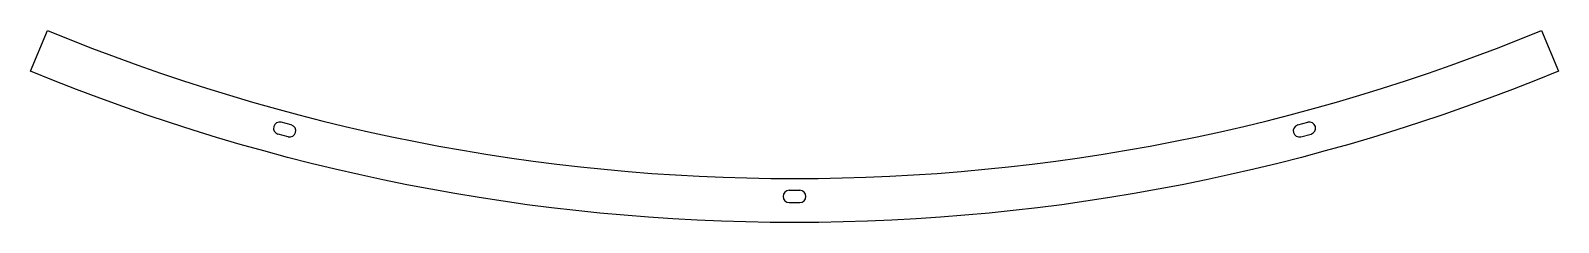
# Model space of a CAD drawing. Header units: millimetres. Extents: x 3434 to 5182, y 1197 to 1418.
import ezdxf

# ---------------------------------------------------------------- set-up
doc = ezdxf.new("R2010")
doc.units = ezdxf.units.MM

msp = doc.modelspace()

# ---------------------------------------------------------------- linework, layer by layer
for p, q in [((3732.4, 1309.1), (3720.8, 1312.2)), ((4883.9, 1309.1), (4895.5, 1312.2)), ((3728.7, 1295.6), (3717.2, 1298.7)), ((4887.5, 1295.6), (4899.1, 1298.7)), ((4302.1, 1234.1), (4314.1, 1234.1)), ((4302.1, 1220.1), (4314.1, 1220.1))]:
    msp.add_line(p, q)
msp.add_lwpolyline([(3434.1, 1370.9), (3453.4, 1417.6, 0.198912), (5162.9, 1417.6), (5182.2, 1370.9, -0.198912)], format="xyb", close=True)
for centre, start, end in [((3719, 1305.4), 75, 255), ((4897.3, 1305.4), 285, 105), ((3730.6, 1302.3), 255, 75), ((4885.7, 1302.3), 105, 285), ((4302.1, 1227.1), 90, 270), ((4314.1, 1227.1), 270, 90)]:
    msp.add_arc(centre, 7, start, end)

doc.saveas('drawing.dxf')
